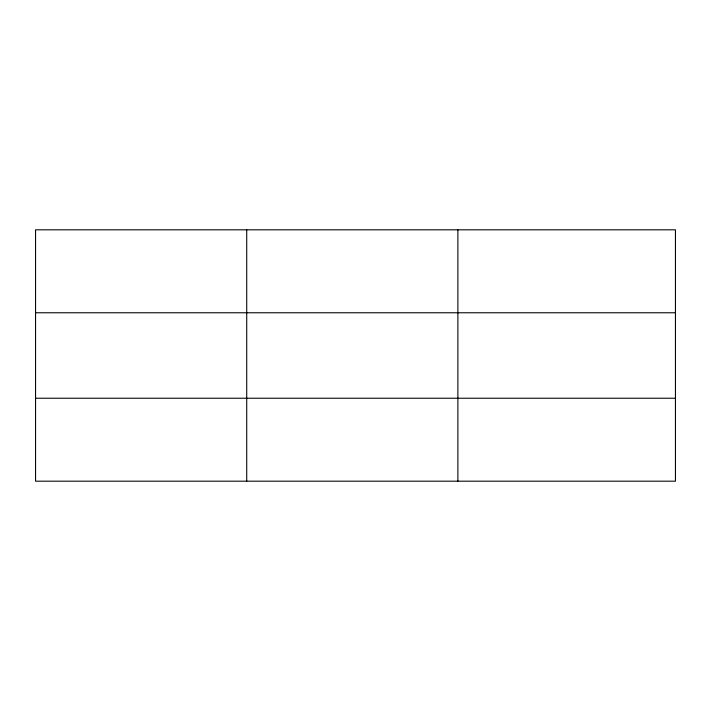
<?xml version="1.0" encoding="UTF-8"?>
<svg xmlns="http://www.w3.org/2000/svg" width="711" height="711" viewBox="0 0 711 711"><rect width="100%" height="100%" fill="white"/><g stroke="black" fill="none" stroke-linecap="round" stroke-linejoin="round"><path stroke-width="1.07" d="M246.717 229.813L246.717 481.187M457.884 229.813L457.884 481.187M35.55 312.769L675.45 312.769M35.55 398.231L675.45 398.231M675.45 470.824L675.45 481.187L35.55 481.187L35.55 229.813L675.45 229.813L675.45 470.824"/></g></svg>
